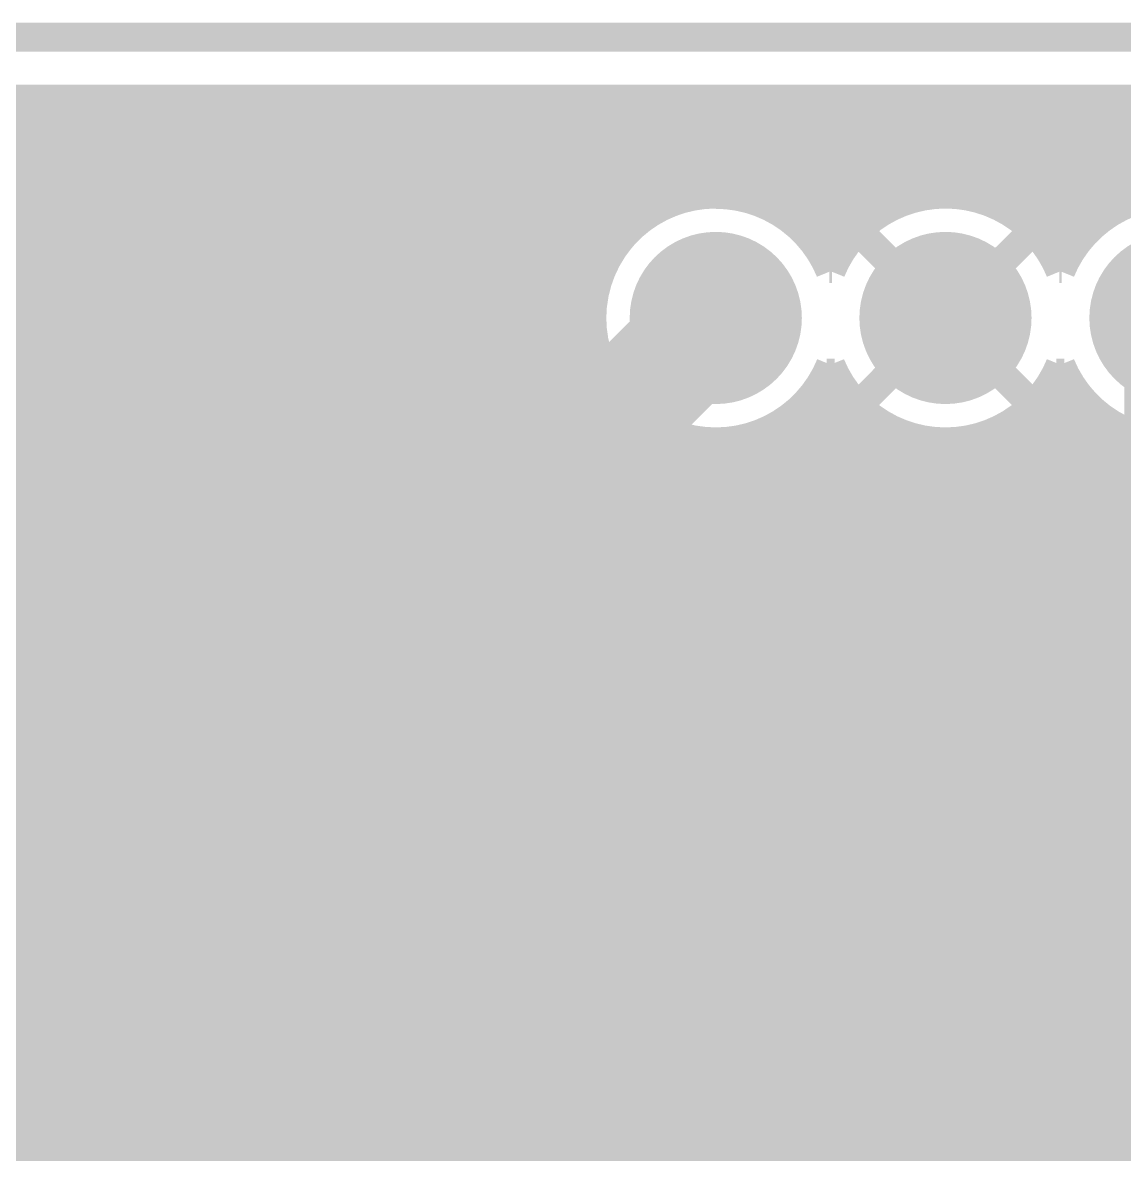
# Model space of a CAD drawing. Extents: x -3 to 92, y -53 to 125.
# Drawn here: x 46.67 to 56.26, y 115.28 to 125.13 of the extents above; entities that cross this region are included whole.
import ezdxf

# ---------------------------------------------------------------- set-up
doc = ezdxf.new("R2010")
doc.units = 0
doc.header["$MEASUREMENT"] = 0
doc.layers.get('0').update_dxf_attribs({"linetype": 'CONTINUOUS'})
for name, color, linetype in [('23-325-0_AST', 7, 'CONTINUOUS'), ('23-325-0_BOT', 7, 'CONTINUOUS'), ('23-325-0_DRD', 2, 'CONTINUOUS'), ('23-325-0_IN1', 4, 'CONTINUOUS'), ('23-325-0_IN2', 3, 'CONTINUOUS'), ('23-325-0_SMB', 5, 'CONTINUOUS'), ('23-325-0_SMT', 10, 'CONTINUOUS'), ('23-325-0_SPT', 14, 'CONTINUOUS'), ('23-325-0_SST', 9, 'CONTINUOUS'), ('23-325-0_TOP', 12, 'CONTINUOUS'), ('THRUHOLE_TAP', 8, 'CONTINUOUS')]:
    doc.layers.add(name, color=color, linetype=linetype)

# ---------------------------------------------------------------- blocks, each defined once
blk = doc.blocks.new('ROUND_22')
at = {"const_width": 0.7493}
blk.add_lwpolyline([(-0.37465, 0, 1), (0.37465, 0, 1)], format="xyb", close=True, dxfattribs=at)
blk = doc.blocks.new('RECTANGLE_7')
blk.add_solid([(0.4064, 0.4826), (0.4064, -0.4826), (-0.4064, 0.4826), (-0.4064, -0.4826)])
blk = doc.blocks.new('SQUARE_35')
blk.add_solid([(0.25019, 0.25019), (0.25019, -0.25019), (-0.25019, 0.25019), (-0.25019, -0.25019)])
blk = doc.blocks.new('ROUND_87')
at = {"const_width": 0.40005}
blk.add_lwpolyline([(-0.200024, 0, 1), (0.200024, 0, 1)], format="xyb", close=True, dxfattribs=at)

msp = doc.modelspace()

# ---------------------------------------------------------------- linework, layer by layer
at = {"layer": '23-325-0_AST'}
for points, const_width in [([(87.00008, -5.00126), (87.00008, 124.99848), (-2.99974, 124.99848), (-2.99974, -5.00126), (87.00008, -5.00126)], 0.254), ([(58.50382, 124.25426), (58.70448, 124.25426), (58.70448, 119.75592), (50.70602, 119.75592), (50.70602, 124.25426), (58.50382, 124.25426)], 0.20066), ([(53.30444, 124.25426), (52.10556, 124.25426)], 0.20066), ([(53.30444, 124.25426), (53.30444, 123.75388), (52.10556, 123.75388)], 0.20066), ([(52.10556, 124.25426), (52.10556, 123.75388)], 0.20066), ([(52.2732, 124.25426), (52.2732, 123.75388)], 0.20066), ([(52.45354, 124.25426), (52.45354, 123.75388)], 0.20066), ([(52.63134, 124.25426), (52.63134, 123.75388)], 0.20066), ([(52.81168, 124.25426), (52.81168, 123.75388)], 0.20066), ([(52.99202, 124.25426), (52.99202, 123.75388)], 0.20066), ([(53.17236, 124.25426), (53.17236, 123.75388)], 0.20066), ([(58.60542, 124.25426), (55.8038, 124.25426), (55.8038, 123.75388), (53.80482, 123.75388), (53.80482, 124.25426), (58.60542, 124.25426)], 0.20066), ([(53.30444, 124.10186), (52.10556, 124.10186)], 0.20066), ([(53.30444, 123.92406), (52.10556, 123.92406)], 0.20066), ([(58.10504, 123.75388), (58.2041, 123.75388), (58.2041, 120.25376), (51.20386, 120.25376), (51.20386, 123.75388), (58.10504, 123.75388)], 0.20066), ([(49.76368, 122.83694), (49.76368, 122.36196), (49.0855, 122.59818), (49.0855, 122.71756), (50.1015, 122.71756)], 0.1524), ([(49.0855, 121.99874), (49.0855, 121.75998)], 0.1524), ([(49.76368, 121.58218), (49.93132, 121.58218), (50.1015, 121.64314), (50.1015, 121.87936), (49.93132, 121.93778), (49.0855, 121.93778)], 0.1524), ([(50.20564, 113.07064), (55.20436, 113.07064), (55.20436, 118.06936), (50.20564, 118.06936), (50.20564, 113.07064)], 0.1524), ([(49.7205, 117.6655), (46.7995, 117.6655), (46.7995, 116.0272), (49.7205, 116.0272), (49.7205, 117.6655)], 0.1524), ([(55.6895, 116.0145), (58.6105, 116.0145), (58.6105, 117.6528), (55.6895, 117.6528), (55.6895, 116.0145)], 0.1524), ([(47.89932, 116.53774), (47.83836, 116.36756), (47.48276, 116.36756), (47.42434, 116.53774), (47.42434, 117.21592), (47.48276, 117.38356), (47.83836, 117.38356), (47.89932, 117.21592)], 0.1524), ([(48.67656, 116.87556), (48.73752, 117.04574), (48.73752, 117.21592), (48.67656, 117.38356), (48.32096, 117.38356), (48.26254, 117.21592), (48.26254, 117.04574), (48.32096, 116.87556), (48.67656, 116.87556), (48.73752, 116.70792), (48.73752, 116.53774), (48.67656, 116.36756), (48.32096, 116.36756), (48.26254, 116.53774), (48.26254, 116.70792), (48.32096, 116.87556)], 0.1524), ([(50.70602, 114.06886), (51.20386, 114.06886), (51.20386, 117.0686), (50.70602, 117.0686), (50.70602, 114.06886)], 0.1524), ([(53.12918, 115.6462), (53.29682, 115.76558), (53.29682, 116.0018), (53.12918, 116.12118), (52.959, 116.12118), (52.62118, 115.88242), (52.28082, 116.12118), (52.28082, 115.6462)], 0.1524), ([(53.29682, 115.28298), (53.29682, 114.86642), (52.28082, 114.86642)], 0.1524)]:
    msp.add_lwpolyline(points, dxfattribs=dict(at, const_width=const_width))
at = {"layer": '23-325-0_BOT', "const_width": 0.254}
for points in [[(81.7372, 124.46), (2.26314, 124.46)], [(46.7614, 124.46), (46.7614, 75.72248)], [(46.99, 124.46), (46.99, 76.06538)], [(47.2186, 124.46), (47.2186, 76.1746)], [(47.4472, 124.46), (47.4472, 76.18984)], [(47.6758, 124.46), (47.6758, 76.11618)], [(47.9044, 124.46), (47.9044, 75.90028)], [(48.133, 124.46), (48.133, 67.83832)], [(48.3616, 124.46), (48.3616, 50.2158)], [(48.5902, 124.46), (48.5902, 63.90386)], [(48.8188, 124.46), (48.8188, 64.19596)], [(49.0474, 124.46), (49.0474, 72.79386)], [(49.276, 124.46), (49.276, 72.96658)], [(49.5046, 124.46), (49.5046, 73.01992)], [(49.7332, 124.46), (49.7332, 72.9869)], [(49.9618, 124.46), (49.9618, 72.8472)], [(50.1904, 124.46), (50.1904, 64.99606)], [(50.419, 124.46), (50.419, 59.25058)], [(50.6476, 124.46), (50.6476, 80.98028)], [(50.8762, 124.46), (50.8762, 102.4382)], [(51.1048, 124.46), (51.1048, 102.5779)], [(51.3334, 124.46), (51.3334, 102.61092)], [(51.562, 124.46), (51.562, 102.55758)], [(51.7906, 124.46), (51.7906, 123.12904)], [(52.0192, 124.46), (52.0192, 123.38812)], [(52.2478, 124.46), (52.2478, 123.5329)], [(52.4764, 124.46), (52.4764, 123.6091)], [(52.705, 124.46), (52.705, 123.6345)], [(52.9336, 124.46), (52.9336, 123.6091)], [(53.1622, 124.46), (53.1622, 123.5329)], [(53.3908, 124.46), (53.3908, 123.38812)], [(53.6194, 124.46), (53.6194, 123.12904)], [(53.848, 124.46), (53.848, 123.21032)], [(54.0766, 124.46), (54.0766, 123.4313)], [(54.3052, 124.46), (54.3052, 123.5583)], [(54.5338, 124.46), (54.5338, 123.61926)], [(54.7624, 124.46), (54.7624, 123.63196)], [(54.991, 124.46), (54.991, 123.5964)], [(55.2196, 124.46), (55.2196, 123.50242)], [(55.4482, 124.46), (55.4482, 123.33732)], [(55.6768, 124.46), (55.6768, 123.0249)], [(55.9054, 124.46), (55.9054, 123.28144)], [(56.134, 124.46), (56.134, 123.47194)], [(56.3626, 124.46), (56.3626, 123.57862)], [(81.5467, 124.3584), (2.4511, 124.3584)], [(81.1784, 124.1298), (2.8194, 124.1298)], [(80.86852, 123.9012), (3.12928, 123.9012)], [(80.60436, 123.6726), (3.39344, 123.6726)], [(52.09286, 123.444), (3.62712, 123.444)], [(54.09184, 123.444), (53.31714, 123.444)], [(56.09082, 123.444), (55.31612, 123.444)], [(53.94198, 123.317), (54.70398, 122.555)], [(55.46852, 123.317), (54.70398, 122.555)], [(51.85156, 123.2154), (3.83032, 123.2154)], [(53.85054, 123.2154), (53.55844, 123.2154)], [(55.84952, 123.2154), (55.55742, 123.2154)], [(51.7144, 122.9868), (4.01066, 122.9868)], [(53.71592, 122.9868), (53.69306, 122.9868)], [(55.7149, 122.9868), (55.69458, 122.9868)], [(51.64328, 122.7582), (4.17068, 122.7582)], [(51.6255, 122.5296), (43.33748, 122.5296)], [(53.94198, 121.79046), (54.70398, 122.555)], [(55.46852, 121.79046), (54.70398, 122.555)], [(51.65598, 122.301), (43.68038, 122.301)], [(51.7398, 122.0724), (43.7896, 122.0724)], [(53.73878, 122.0724), (53.6702, 122.0724)], [(55.73776, 122.0724), (55.66918, 122.0724)], [(55.6768, 122.0851), (55.6768, 98.54438)], [(51.7906, 121.98096), (51.7906, 102.38486)], [(53.6194, 121.98096), (53.6194, 103.52278)], [(51.8922, 121.8438), (43.80484, 121.8438)], [(53.89118, 121.8438), (53.5178, 121.8438)], [(53.848, 121.89714), (53.848, 103.78948)], [(55.8927, 121.8438), (55.51678, 121.8438)], [(55.9054, 121.82856), (55.9054, 113.68786)], [(52.0192, 121.72188), (52.0192, 68.4149)], [(53.3908, 121.72188), (53.3908, 85.44052)], [(55.4482, 121.77268), (55.4482, 98.77298)], [(54.0766, 121.67616), (54.0766, 103.91394)], [(56.134, 121.63806), (56.134, 113.86058)], [(52.17414, 121.6152), (43.73118, 121.6152)], [(52.2478, 121.5771), (52.2478, 68.2752)], [(53.1622, 121.5771), (53.1622, 85.46338)], [(54.17312, 121.6152), (53.23586, 121.6152)], [(54.3052, 121.5517), (54.3052, 103.95966)], [(55.2196, 121.60504), (55.2196, 99.00158)], [(56.1721, 121.6152), (55.23484, 121.6152)], [(56.3626, 121.53138), (56.3626, 113.91392)], [(52.4764, 121.49836), (52.4764, 67.80276)], [(52.705, 121.4755), (52.705, 85.20684)], [(52.9336, 121.49836), (52.9336, 85.39988)], [(54.5338, 121.4882), (54.5338, 103.94188)], [(54.7624, 121.4755), (54.7624, 103.85552)], [(54.991, 121.5136), (54.991, 103.6701)], [(61.7855, 121.3866), (43.51528, 121.3866)], [(61.7855, 121.158), (30.58922, 121.158)], [(61.7855, 120.9294), (30.4927, 120.9294)], [(79.04734, 120.7008), (30.20822, 120.7008)], [(79.0194, 120.4722), (28.56738, 120.4722)], [(79.00416, 120.2436), (28.50388, 120.2436)], [(78.99654, 120.015), (28.31084, 120.015)], [(79.00162, 119.7864), (25.3492, 119.7864)], [(79.01686, 119.5578), (25.3492, 119.5578)], [(79.04226, 119.3292), (25.3492, 119.3292)], [(79.08036, 119.1006), (25.3492, 119.1006)], [(79.12608, 118.872), (25.3492, 118.872)], [(63.25362, 118.6434), (25.3492, 118.6434)], [(63.06312, 118.4148), (25.3492, 118.4148)], [(62.99962, 118.1862), (27.54122, 118.1862)], [(63.02248, 117.9576), (27.8257, 117.9576)], [(63.1444, 117.729), (27.92222, 117.729)], [(69.81698, 117.5004), (27.9273, 117.5004)], [(79.8068, 117.2718), (27.84094, 117.2718)], [(79.96428, 117.0432), (27.59456, 117.0432)], [(80.14208, 116.8146), (25.3492, 116.8146)], [(80.34274, 116.586), (25.3492, 116.586)], [(80.57134, 116.3574), (25.3492, 116.3574)], [(80.83296, 116.1288), (25.3492, 116.1288)], [(81.13522, 115.9002), (25.3492, 115.9002)], [(81.49336, 115.6716), (25.3492, 115.6716)], [(81.93786, 115.443), (25.3492, 115.443)], [(82.54492, 115.2144), (25.3492, 115.2144)]]:
    msp.add_lwpolyline(points, dxfattribs=at)
for points in [[(52.705, 123.6345, 0.4142136), (51.6255, 122.555)], [(53.70322, 122.9614, 0.305004), (52.705, 123.63196)], [(54.70398, 123.6345, 0.3050042), (53.70576, 122.9614)], [(55.70474, 122.9614, 0.3052455), (54.70398, 123.6345)], [(56.7055, 123.6345, 0.3052457), (55.70474, 122.9614)], [(51.6255, 122.555, 0.4142136), (52.705, 121.4755)], [(52.705, 121.4755, 0.3052457), (53.70576, 122.1486)], [(53.70322, 122.1486, 0.3052455), (54.70398, 121.4755)], [(54.70398, 121.4755, 0.3052457), (55.70474, 122.1486)], [(55.70474, 122.1486, 0.3052455), (56.7055, 121.4755)]]:
    msp.add_lwpolyline(points, format="xyb", dxfattribs=at)
at = {"layer": '23-325-0_DRD', "const_width": 0.254}
for points in [[(87.00008, -5.00126), (87.00008, 124.99848), (-2.99974, 124.99848), (-2.99974, -5.00126), (87.00008, -5.00126)], [(52.705, 123.19), (52.07, 122.555)], [(53.34, 122.555), (52.705, 123.19)], [(54.70398, 123.19), (54.06898, 122.555)], [(55.33898, 122.555), (54.70398, 123.19)], [(56.7055, 123.19), (56.0705, 122.555)], [(52.07, 122.555), (52.705, 121.92)], [(52.705, 121.92), (53.34, 122.555)], [(54.06898, 122.555), (54.70398, 121.92)], [(54.70398, 121.92), (55.33898, 122.555)], [(56.0705, 122.555), (56.7055, 121.92)]]:
    msp.add_lwpolyline(points, dxfattribs=at)
at = {"layer": '23-325-0_IN1', "const_width": 0.254}
for points in [[(86.36, 124.46), (-2.413, 124.46)], [(46.736, 124.46), (46.736, 62.08522)], [(46.9646, 124.46), (46.9646, 61.9887)], [(47.1932, 124.46), (47.1932, 67.8942)], [(47.4218, 124.46), (47.4218, 68.0339)], [(47.6504, 124.46), (47.6504, 68.06692)], [(47.879, 124.46), (47.879, 68.01358)], [(48.1076, 124.46), (48.1076, 67.84086)], [(48.3362, 124.46), (48.3362, 39.4462)], [(48.5648, 124.46), (48.5648, 51.7906)], [(48.7934, 124.46), (48.7934, 51.94554)], [(49.022, 124.46), (49.022, 72.76084)], [(49.2506, 124.46), (49.2506, 72.95388)], [(49.4792, 124.46), (49.4792, 73.01738)], [(49.7078, 124.46), (49.7078, 72.99452)], [(49.9364, 124.46), (49.9364, 72.87006)], [(50.165, 124.46), (50.165, 65.01638)], [(50.3936, 124.46), (50.3936, 64.67348)], [(50.6222, 124.46), (50.6222, 80.93456)], [(50.8508, 124.46), (50.8508, 81.18094)], [(51.0794, 124.46), (51.0794, 81.2673)], [(51.308, 124.46), (51.308, 81.26222)], [(51.5366, 124.46), (51.5366, 81.1657)], [(51.7652, 124.46), (51.7652, 123.08586)], [(51.9938, 124.46), (51.9938, 123.3678)], [(52.2224, 124.46), (52.2224, 123.5202)], [(52.451, 124.46), (52.451, 123.60402)], [(52.6796, 124.46), (52.6796, 123.6345)], [(52.9082, 124.46), (52.9082, 123.61418)], [(53.1368, 124.46), (53.1368, 123.54306)], [(53.3654, 124.46), (53.3654, 123.40844)], [(53.594, 124.46), (53.594, 123.16714)], [(53.8226, 124.46), (53.8226, 123.1773)], [(54.0512, 124.46), (54.0512, 123.41352)], [(54.2798, 124.46), (54.2798, 123.54814)], [(54.5084, 124.46), (54.5084, 123.61672)], [(54.737, 124.46), (54.737, 123.6345)], [(54.9656, 124.46), (54.9656, 123.60148)], [(55.1942, 124.46), (55.1942, 123.51766)], [(55.4228, 124.46), (55.4228, 123.36018)], [(55.6514, 124.46), (55.6514, 123.07316)], [(55.88, 124.46), (55.88, 123.25096)], [(56.1086, 124.46), (56.1086, 123.45416)], [(56.3372, 124.46), (56.3372, 123.56846)], [(86.36, 124.3584), (-2.413, 124.3584)], [(86.36, 124.1298), (-2.413, 124.1298)], [(86.36, 123.9012), (-2.413, 123.9012)], [(86.36, 123.6726), (-2.413, 123.6726)], [(52.09286, 123.444), (-2.413, 123.444)], [(54.09184, 123.444), (53.31714, 123.444)], [(56.09082, 123.444), (55.31612, 123.444)], [(51.85156, 123.2154), (-2.413, 123.2154)], [(53.85054, 123.2154), (53.55844, 123.2154)], [(55.84952, 123.2154), (55.55742, 123.2154)], [(51.7144, 122.9868), (-2.413, 122.9868)], [(53.71592, 122.9868), (53.69306, 122.9868)], [(55.7149, 122.9868), (55.69458, 122.9868)], [(51.64328, 122.7582), (-2.413, 122.7582)], [(51.6255, 122.5296), (27.20848, 122.5296)], [(51.65598, 122.301), (27.55138, 122.301)], [(51.7398, 122.0724), (27.6606, 122.0724)], [(51.7652, 122.02414), (51.7652, 80.88122)], [(53.73878, 122.0724), (53.6702, 122.0724)], [(55.6514, 122.03684), (55.6514, 86.9696)], [(55.73776, 122.0724), (55.66918, 122.0724)], [(53.594, 121.94286), (53.594, 38.85692)], [(53.8226, 121.9327), (53.8226, 103.45928)], [(51.8922, 121.8438), (27.67584, 121.8438)], [(53.89118, 121.8438), (53.5178, 121.8438)], [(55.8927, 121.8438), (55.51678, 121.8438)], [(55.88, 121.85904), (55.88, 113.65484)], [(51.9938, 121.7422), (51.9938, 68.42252)], [(55.4228, 121.74728), (55.4228, 86.98484)], [(53.3654, 121.70156), (53.3654, 38.81374)], [(54.0512, 121.69648), (54.0512, 103.67518)], [(56.1086, 121.6533), (56.1086, 113.84788)], [(52.17414, 121.6152), (27.60218, 121.6152)], [(52.2224, 121.5898), (52.2224, 68.29806)], [(53.1368, 121.5644), (53.1368, 38.6588)], [(54.17312, 121.6152), (53.23586, 121.6152)], [(54.2798, 121.56186), (54.2798, 103.74884)], [(55.1942, 121.59234), (55.1942, 86.91118)], [(56.1721, 121.6152), (55.23484, 121.6152)], [(56.3372, 121.539), (56.3372, 113.91138)], [(52.451, 121.50598), (52.451, 26.65984)], [(52.6796, 121.4755), (52.6796, 26.85288)], [(52.9082, 121.49328), (52.9082, 26.91638)], [(54.5084, 121.49328), (54.5084, 103.7336)], [(54.737, 121.4755), (54.737, 103.62438)], [(54.9656, 121.50598), (54.9656, 103.28148)], [(61.7855, 121.3866), (27.38628, 121.3866)], [(61.7855, 121.158), (1.54432, 121.158)], [(61.7855, 120.9294), (29.43606, 120.9294)], [(82.19948, 120.7008), (29.56052, 120.7008)], [(82.12836, 120.4722), (29.58338, 120.4722)], [(82.08518, 120.2436), (29.51988, 120.2436)], [(82.06994, 120.015), (29.32684, 120.015)], [(82.0801, 119.7864), (25.29586, 119.7864)], [(82.12074, 119.5578), (1.8796, 119.5578)], [(82.18932, 119.3292), (1.81102, 119.3292)], [(82.29092, 119.1006), (1.70688, 119.1006)], [(82.43316, 118.872), (1.56718, 118.872)], [(63.25362, 118.6434), (17.48028, 118.6434)], [(63.06312, 118.4148), (17.69618, 118.4148)], [(62.99962, 118.1862), (27.54122, 118.1862)], [(63.02248, 117.9576), (27.8257, 117.9576)], [(63.1444, 117.729), (27.92222, 117.729)], [(69.81698, 117.5004), (27.9273, 117.5004)], [(86.36, 117.2718), (27.84094, 117.2718)], [(86.36, 117.0432), (27.59456, 117.0432)], [(86.36, 116.8146), (-2.413, 116.8146)], [(86.36, 116.586), (-2.413, 116.586)], [(86.36, 116.3574), (-2.413, 116.3574)], [(86.36, 116.1288), (-2.413, 116.1288)], [(86.36, 115.9002), (-2.413, 115.9002)], [(86.36, 115.6716), (22.24786, 115.6716)], [(86.36, 115.443), (22.42058, 115.443)], [(86.36, 115.2144), (22.47392, 115.2144)]]:
    msp.add_lwpolyline(points, dxfattribs=at)
for points in [[(52.705, 123.6345, 0.4142136), (51.6255, 122.555)], [(53.70322, 122.9614, 0.305004), (52.705, 123.63196)], [(54.70398, 123.6345, 0.3050042), (53.70576, 122.9614)], [(55.70474, 122.9614, 0.3052455), (54.70398, 123.6345)], [(56.7055, 123.6345, 0.3052457), (55.70474, 122.9614)], [(51.6255, 122.555, 0.4142136), (52.705, 121.4755)], [(52.705, 121.4755, 0.3052457), (53.70576, 122.1486)], [(53.70322, 122.1486, 0.3052455), (54.70398, 121.4755)], [(54.70398, 121.4755, 0.3052457), (55.70474, 122.1486)], [(55.70474, 122.1486, 0.3052455), (56.7055, 121.4755)]]:
    msp.add_lwpolyline(points, format="xyb", dxfattribs=at)
at = {"layer": '23-325-0_IN2', "const_width": 0.254}
msp.add_lwpolyline([(27.051, 121.92), (41.783, 121.92), (45.5676, 118.1354), (63.627, 118.1354)], dxfattribs=at)
at = {"layer": '23-325-0_SMT', "const_width": 0.254}
for points in [[(50.3555, 118.32082), (50.3555, 116.01958)], [(51.054, 118.32082), (50.3555, 118.32082)], [(50.4571, 118.32082), (50.4571, 116.01958)], [(50.6857, 118.32082), (50.6857, 116.01958)], [(50.9143, 118.32082), (50.9143, 116.01958)], [(51.054, 118.32082), (51.054, 117.02034)], [(54.356, 118.32082), (54.356, 117.02034), (53.35524, 117.02034), (53.35524, 116.01958)], [(55.0545, 118.32082), (54.356, 118.32082)], [(54.37124, 118.32082), (54.37124, 116.01958)], [(54.59984, 118.32082), (54.59984, 116.01958)], [(54.82844, 118.32082), (54.82844, 116.01958)], [(55.0545, 118.32082), (55.0545, 116.01958)], [(51.054, 118.17858), (50.3555, 118.17858)], [(55.0545, 118.17858), (54.356, 118.17858)], [(51.054, 117.94998), (50.3555, 117.94998)], [(55.0545, 117.94998), (54.356, 117.94998)], [(51.054, 117.72138), (50.3555, 117.72138)], [(55.0545, 117.72138), (54.356, 117.72138)], [(51.054, 117.49278), (50.3555, 117.49278)], [(55.0545, 117.49278), (54.356, 117.49278)], [(51.054, 117.26418), (50.3555, 117.26418)], [(55.0545, 117.26418), (54.356, 117.26418)], [(51.054, 117.03558), (50.3555, 117.03558)], [(52.05476, 117.02034), (51.054, 117.02034)], [(51.1429, 117.02034), (51.1429, 116.01958)], [(51.3715, 117.02034), (51.3715, 116.01958)], [(51.6001, 117.02034), (51.6001, 116.01958)], [(51.8287, 117.02034), (51.8287, 116.01958)], [(52.05476, 117.02034), (52.05476, 116.01958)], [(53.45684, 117.02034), (53.45684, 116.01958)], [(53.68544, 117.02034), (53.68544, 116.01958)], [(53.91404, 117.02034), (53.91404, 116.01958)], [(54.14264, 117.02034), (54.14264, 116.01958)], [(55.0545, 117.03558), (54.356, 117.03558)], [(52.05476, 116.80698), (50.3555, 116.80698)], [(55.0545, 116.80698), (53.35524, 116.80698)], [(52.05476, 116.57838), (50.3555, 116.57838)], [(55.0545, 116.57838), (53.35524, 116.57838)], [(52.05476, 116.34978), (50.3555, 116.34978)], [(55.0545, 116.34978), (53.35524, 116.34978)], [(52.05476, 116.12118), (50.3555, 116.12118)], [(55.0545, 116.12118), (53.35524, 116.12118)], [(52.05476, 116.01958), (50.3555, 116.01958)], [(55.0545, 116.01958), (53.35524, 116.01958)]]:
    msp.add_lwpolyline(points, dxfattribs=at)
at = {"layer": '23-325-0_SPT', "const_width": 0.254}
for points in [[(51.054, 117.602), (50.3555, 117.602), (50.3555, 116.01958)], [(50.4571, 117.602), (50.4571, 116.01958)], [(50.6857, 117.602), (50.6857, 116.01958)], [(50.9143, 117.602), (50.9143, 116.01958)], [(51.054, 117.602), (51.054, 117.02034)], [(55.0545, 117.602), (55.0545, 116.01958), (53.35524, 116.01958)], [(54.356, 117.602), (54.356, 117.02034)], [(55.0545, 117.602), (54.356, 117.602)], [(54.37124, 117.602), (54.37124, 116.01958)], [(54.59984, 117.602), (54.59984, 116.01958)], [(54.82844, 117.602), (54.82844, 116.01958)], [(51.054, 117.49278), (50.3555, 117.49278)], [(55.0545, 117.49278), (54.356, 117.49278)], [(51.054, 117.26418), (50.3555, 117.26418)], [(55.0545, 117.26418), (54.356, 117.26418)], [(51.054, 117.03558), (50.3555, 117.03558)], [(52.05476, 117.02034), (51.054, 117.02034)], [(51.1429, 117.02034), (51.1429, 116.01958)], [(51.3715, 117.02034), (51.3715, 116.01958)], [(51.6001, 117.02034), (51.6001, 116.01958)], [(51.8287, 117.02034), (51.8287, 116.01958)], [(52.05476, 117.02034), (52.05476, 116.01958)], [(53.35524, 117.02034), (53.35524, 116.01958)], [(54.356, 117.02034), (53.35524, 117.02034)], [(53.45684, 117.02034), (53.45684, 116.01958)], [(53.68544, 117.02034), (53.68544, 116.01958)], [(53.91404, 117.02034), (53.91404, 116.01958)], [(54.14264, 117.02034), (54.14264, 116.01958)], [(55.0545, 117.03558), (54.356, 117.03558)], [(52.05476, 116.80698), (50.3555, 116.80698)], [(55.0545, 116.80698), (53.35524, 116.80698)], [(52.05476, 116.57838), (50.3555, 116.57838)], [(55.0545, 116.57838), (53.35524, 116.57838)], [(52.05476, 116.34978), (50.3555, 116.34978)], [(55.0545, 116.34978), (53.35524, 116.34978)], [(52.05476, 116.12118), (50.3555, 116.12118)], [(55.0545, 116.12118), (53.35524, 116.12118)], [(52.05476, 116.01958), (50.3555, 116.01958)]]:
    msp.add_lwpolyline(points, dxfattribs=at)
at = {"layer": '23-325-0_SST'}
for points, const_width in [([(58.60542, 124.25426), (50.70602, 124.25426), (50.70602, 119.75592), (58.70448, 119.75592), (58.70448, 124.25426), (58.60542, 124.25426)], 0.20066), ([(53.30444, 124.25426), (52.10556, 124.25426)], 0.20066), ([(53.30444, 124.25426), (53.30444, 123.75388), (52.10556, 123.75388)], 0.20066), ([(52.10556, 124.25426), (52.10556, 123.75388)], 0.20066), ([(52.2732, 124.25426), (52.2732, 123.75388)], 0.20066), ([(52.45354, 124.25426), (52.45354, 123.75388)], 0.20066), ([(52.63134, 124.25426), (52.63134, 123.75388)], 0.20066), ([(52.81168, 124.25426), (52.81168, 123.75388)], 0.20066), ([(52.99202, 124.25426), (52.99202, 123.75388)], 0.20066), ([(53.17236, 124.25426), (53.17236, 123.75388)], 0.20066), ([(54.70398, 124.25426), (55.8038, 124.25426), (55.8038, 123.75388), (53.80482, 123.75388), (53.80482, 124.25426), (54.70398, 124.25426)], 0.20066), ([(53.30444, 124.10186), (52.10556, 124.10186)], 0.20066), ([(53.30444, 123.92406), (52.10556, 123.92406)], 0.20066), ([(58.2041, 123.75388), (58.2041, 120.25376), (51.20386, 120.25376), (51.20386, 123.75388), (58.2041, 123.75388)], 0.20066), ([(49.76368, 122.70994), (49.76368, 122.23496), (49.0855, 122.47118), (49.0855, 122.59056), (50.1015, 122.59056)], 0.1524), ([(49.0855, 121.87174), (49.0855, 121.63298)], 0.1524), ([(49.76368, 121.45518), (49.93132, 121.45518), (50.1015, 121.51614), (50.1015, 121.75236), (49.93132, 121.81078), (49.0855, 121.81078)], 0.1524), ([(48.14316, 118.08206), (48.08474, 117.91442), (47.72914, 117.91442), (47.67072, 118.08206), (47.67072, 118.76024), (47.72914, 118.93042), (48.08474, 118.93042), (48.14316, 118.76024)], 0.1524), ([(48.92294, 118.42242), (48.98136, 118.59006), (48.98136, 118.76024), (48.92294, 118.93042), (48.56734, 118.93042), (48.50892, 118.76024), (48.50892, 118.59006), (48.56734, 118.42242), (48.92294, 118.42242), (48.98136, 118.25224), (48.98136, 118.08206), (48.92294, 117.91442), (48.56734, 117.91442), (48.50892, 118.08206), (48.50892, 118.25224), (48.56734, 118.42242)], 0.1524), ([(50.20564, 113.07064), (55.20436, 113.07064), (55.20436, 118.06936), (50.20564, 118.06936), (50.20564, 113.07064)], 0.1524), ([(49.7205, 117.6655), (46.7995, 117.6655), (46.7995, 116.0272), (49.7205, 116.0272), (49.7205, 117.6655)], 0.1524), ([(55.6895, 116.0145), (58.6105, 116.0145), (58.6105, 117.6528), (55.6895, 117.6528), (55.6895, 116.0145)], 0.1524), ([(51.20386, 117.0686), (50.70602, 117.0686), (50.70602, 114.06886)], 0.1524), ([(51.20386, 117.05082), (50.70602, 117.05082)], 0.1524), ([(50.80762, 117.0686), (50.80762, 114.06886)], 0.1524), ([(50.94478, 117.0686), (50.94478, 114.06886)], 0.1524), ([(51.08194, 117.0686), (51.08194, 114.06886)], 0.1524), ([(51.20386, 117.0686), (51.20386, 114.06886)], 0.1524), ([(51.20386, 116.91366), (50.70602, 116.91366)], 0.1524), ([(51.20386, 116.7765), (50.70602, 116.7765)], 0.1524), ([(51.20386, 116.63934), (50.70602, 116.63934)], 0.1524), ([(51.20386, 116.50218), (50.70602, 116.50218)], 0.1524), ([(51.20386, 116.36502), (50.70602, 116.36502)], 0.1524), ([(51.20386, 116.22786), (50.70602, 116.22786)], 0.1524), ([(51.20386, 116.0907), (50.70602, 116.0907)], 0.1524), ([(51.20386, 115.95354), (50.70602, 115.95354)], 0.1524), ([(51.20386, 115.81638), (50.70602, 115.81638)], 0.1524), ([(51.20386, 115.67922), (50.70602, 115.67922)], 0.1524), ([(51.20386, 115.54206), (50.70602, 115.54206)], 0.1524), ([(51.20386, 115.4049), (50.70602, 115.4049)], 0.1524), ([(51.20386, 115.26774), (50.70602, 115.26774)], 0.1524)]:
    msp.add_lwpolyline(points, dxfattribs=dict(at, const_width=const_width))
at = {"layer": '23-325-0_TOP'}
for points, const_width in [([(-0.0762, 46.99), (-0.762, 46.99), (-2.032, 48.26), (-2.032, 110.109), (12.065, 124.206), (63.881, 124.206), (64.86398, 123.22302), (64.86398, 121.92)], 0.254), ([(62.865, 121.92), (61.087, 123.698), (51.435, 123.698), (46.355, 118.618), (46.355, 114.681), (42.291, 110.617), (40.767, 110.617), (35.814, 105.664), (31.496, 105.664)], 0.254), ([(51.62296, 123.2408), (46.8122, 118.4275)], 0.254), ([(51.85156, 123.2154), (51.59756, 123.2154)], 0.254), ([(51.87188, 123.2408), (51.62296, 123.2408)], 0.254), ([(51.7652, 123.2408), (51.7652, 123.08586)], 0.254), ([(51.5366, 123.1519), (51.5366, 122.57278)], 0.254), ([(48.9712, 116.84), (50.673, 116.84), (50.673, 120.523), (52.705, 122.555)], 1.016), ([(51.308, 122.9233), (51.308, 122.34418)], 0.254), ([(51.7144, 122.9868), (51.36896, 122.9868)], 0.254), ([(56.4388, 116.84), (56.4388, 120.1928), (56.769, 120.523), (56.769, 122.4915), (56.7055, 122.555)], 1.016), ([(51.64328, 122.7582), (51.14036, 122.7582)], 0.254), ([(51.63058, 122.66676), (50.08626, 121.12244)], 0.254), ([(51.0794, 122.6947), (51.0794, 122.11558)], 0.254), ([(51.49342, 122.5296), (50.91176, 122.5296)], 0.254), ([(53.94198, 121.79046), (54.70398, 122.555)], 0.254), ([(55.46852, 121.79046), (54.70398, 122.555)], 0.254), ([(50.8508, 122.4661), (50.8508, 121.88698)], 0.254), ([(50.6222, 122.2375), (50.6222, 121.65838)], 0.254), ([(51.26482, 122.301), (50.68316, 122.301)], 0.254), ([(51.03622, 122.0724), (50.45456, 122.0724)], 0.254), ([(53.73878, 122.0724), (53.6702, 122.0724)], 0.254), ([(55.6514, 122.03684), (55.6514, 120.47982)], 0.254), ([(55.73776, 122.0724), (55.66918, 122.0724)], 0.254), ([(50.3936, 122.0089), (50.3936, 121.42978)], 0.254), ([(53.594, 121.94286), (53.594, 117.47754)], 0.254), ([(53.8226, 121.9327), (53.8226, 117.47754)], 0.254), ([(50.80762, 121.8438), (50.22596, 121.8438)], 0.254), ([(53.89118, 121.8438), (53.5178, 121.8438)], 0.254), ([(55.8927, 121.8438), (55.51678, 121.8438)], 0.254), ([(55.88, 121.85904), (55.88, 120.82018)], 0.254), ([(50.165, 121.7803), (50.165, 121.20118)], 0.254), ([(55.4228, 121.74728), (55.4228, 118.59006)], 0.254), ([(55.9308, 121.80316), (55.9308, 120.87098)], 0.254), ([(53.3654, 121.70156), (53.3654, 117.47754)], 0.254), ([(54.0512, 121.69648), (54.0512, 118.66118)], 0.254), ([(49.9364, 121.5517), (49.9364, 120.92178)], 0.254), ([(50.57902, 121.6152), (49.99736, 121.6152)], 0.254), ([(53.1368, 121.5644), (53.1368, 117.42166)], 0.254), ([(54.17312, 121.6152), (53.23586, 121.6152)], 0.254), ([(54.2798, 121.56186), (54.2798, 118.7704)], 0.254), ([(55.1942, 121.59234), (55.1942, 118.75516)], 0.254), ([(55.9308, 121.6152), (55.23484, 121.6152)], 0.254), ([(52.81676, 121.48058), (51.5112, 120.17502)], 0.254), ([(52.9082, 121.49328), (52.9082, 117.1194)], 0.254), ([(54.5084, 121.49328), (54.5084, 118.77802)], 0.254), ([(54.737, 121.4755), (54.737, 118.77802)], 0.254), ([(54.9656, 121.50598), (54.9656, 118.77802)], 0.254), ([(50.35042, 121.3866), (49.76876, 121.3866)], 0.254), ([(52.6796, 121.34342), (52.6796, 111.70158)], 0.254), ([(55.9308, 121.3866), (52.72278, 121.3866)], 0.254), ([(49.7078, 121.3231), (49.7078, 117.6782)], 0.254), ([(50.12182, 121.158), (49.54016, 121.158)], 0.254), ([(55.9308, 121.158), (52.49418, 121.158)], 0.254), ([(49.4792, 121.0945), (49.4792, 117.6782)], 0.254), ([(52.451, 121.11482), (52.451, 117.2464)], 0.254), ([(49.2506, 120.8659), (49.2506, 117.6782)], 0.254), ([(49.93894, 120.9294), (49.31156, 120.9294)], 0.254), ([(52.2224, 120.88622), (52.2224, 117.44452)], 0.254), ([(55.9308, 120.9294), (52.26558, 120.9294)], 0.254), ([(55.9308, 120.87098), (55.84698, 120.78462)], 0.254), ([(49.022, 120.6373), (49.022, 117.6782)], 0.254), ([(49.85258, 120.7008), (49.08296, 120.7008)], 0.254), ([(51.9938, 120.65762), (51.9938, 117.47754)], 0.254), ([(55.77078, 120.7008), (52.03698, 120.7008)], 0.254), ([(49.8348, 120.4722), (48.85436, 120.4722)], 0.254), ([(49.8348, 120.523), (49.8348, 117.6782)], 0.254), ([(55.64886, 120.4722), (51.80838, 120.4722)], 0.254), ([(48.7934, 120.4087), (48.7934, 117.65788)], 0.254), ([(51.7652, 120.42902), (51.7652, 117.47754)], 0.254), ([(49.8348, 120.2436), (48.62576, 120.2436)], 0.254), ([(55.6006, 120.2436), (51.57978, 120.2436)], 0.254), ([(48.5648, 120.1801), (48.5648, 117.6528)], 0.254), ([(51.5366, 120.20042), (51.5366, 117.47754)], 0.254), ([(55.6006, 120.1928), (55.6006, 117.6782)], 0.254), ([(48.3362, 119.9515), (48.3362, 117.6528)], 0.254), ([(49.8348, 120.015), (48.39716, 120.015)], 0.254), ([(55.6006, 120.015), (51.5112, 120.015)], 0.254), ([(49.8348, 119.7864), (48.16856, 119.7864)], 0.254), ([(55.6006, 119.7864), (51.5112, 119.7864)], 0.254), ([(48.1076, 119.7229), (48.1076, 117.6528)], 0.254), ([(49.8348, 119.5578), (47.93996, 119.5578)], 0.254), ([(55.6006, 119.5578), (51.5112, 119.5578)], 0.254), ([(47.879, 119.4943), (47.879, 117.6528)], 0.254), ([(47.6504, 119.2657), (47.6504, 117.6528)], 0.254), ([(49.8348, 119.3292), (47.71136, 119.3292)], 0.254), ([(55.6006, 119.3292), (51.5112, 119.3292)], 0.254), ([(49.8348, 119.1006), (47.48276, 119.1006)], 0.254), ([(55.6006, 119.1006), (51.5112, 119.1006)], 0.254), ([(47.4218, 119.0371), (47.4218, 117.6528)], 0.254), ([(49.8348, 118.872), (47.25416, 118.872)], 0.254), ([(55.6006, 118.872), (51.5112, 118.872)], 0.254), ([(47.1932, 118.8085), (47.1932, 117.6528)], 0.254), ([(55.0545, 118.77802), (54.356, 118.77802)], 0.254), ([(46.9646, 118.5799), (46.9646, 117.6528)], 0.254), ([(49.8348, 118.6434), (47.02556, 118.6434)], 0.254), ([(54.03088, 118.6434), (51.5112, 118.6434)], 0.254), ([(55.6006, 118.6434), (55.37708, 118.6434)], 0.254), ([(46.8122, 118.4275), (46.8122, 115.1128)], 0.254), ([(49.8348, 118.4148), (46.8122, 118.4148)], 0.254), ([(53.90642, 118.4148), (51.5112, 118.4148)], 0.254), ([(55.6006, 118.4148), (55.50154, 118.4148)], 0.254), ([(50.3555, 118.32082), (50.3555, 116.01958)], 0.254), ([(51.054, 118.32082), (50.3555, 118.32082)], 0.254), ([(51.054, 118.30558), (50.3555, 118.30558)], 0.254), ([(50.5841, 118.32082), (50.5841, 116.01958)], 0.254), ([(50.8127, 118.32082), (50.8127, 116.01958)], 0.254), ([(51.0413, 118.32082), (51.0413, 116.01958)], 0.254), ([(51.054, 118.32082), (51.054, 117.02034)], 0.254), ([(51.5112, 118.32082), (51.5105, 118.34618)], 0.254), ([(51.5112, 118.34622), (51.5112, 117.47754)], 0.254), ([(51.5112, 118.32082), (51.5112, 117.47754)], 0.254), ([(55.0545, 118.32082), (54.356, 118.32082), (54.356, 117.02034), (53.35524, 117.02034)], 0.254), ([(53.8988, 118.32082), (53.8988, 117.47754)], 0.254), ([(55.0545, 118.30558), (54.356, 118.30558)], 0.254), ([(54.49824, 118.32082), (54.49824, 116.01958)], 0.254), ([(54.72684, 118.32082), (54.72684, 116.01958)], 0.254), ([(54.95544, 118.32082), (54.95544, 116.01958)], 0.254), ([(55.0545, 118.32082), (55.0545, 116.01958)], 0.254), ([(55.5117, 118.32082), (55.5117, 117.6782)], 0.254), ([(49.8348, 118.1862), (46.8122, 118.1862)], 0.254), ([(53.8988, 118.1862), (51.5112, 118.1862)], 0.254), ([(55.6006, 118.1862), (55.5117, 118.1862)], 0.254), ([(51.054, 118.07698), (50.3555, 118.07698)], 0.254), ([(55.0545, 118.07698), (54.356, 118.07698)], 0.254), ([(49.8348, 117.9576), (46.8122, 117.9576)], 0.254), ([(53.8988, 117.9576), (51.5112, 117.9576)], 0.254), ([(55.6006, 117.9576), (55.5117, 117.9576)], 0.254), ([(51.054, 117.84838), (50.3555, 117.84838)], 0.254), ([(55.0545, 117.84838), (54.356, 117.84838)], 0.254), ([(49.8348, 117.729), (46.8122, 117.729)], 0.254), ([(53.8988, 117.729), (51.5112, 117.729)], 0.254), ([(55.6006, 117.729), (55.5117, 117.729)], 0.254), ([(46.8122, 117.6528), (46.8122, 116.0272)], 0.254), ([(48.2346, 117.6528), (46.8122, 117.6528)], 0.254), ([(47.5488, 117.6528), (47.5488, 116.84)], 0.254), ([(48.2854, 117.6528), (48.2346, 117.6528)], 0.254), ([(48.76546, 117.6528), (48.2854, 117.6528)], 0.254), ([(49.8348, 117.6782), (48.9712, 117.6782)], 0.254), ([(51.054, 117.61978), (50.3555, 117.61978)], 0.254), ([(55.0545, 117.61978), (54.356, 117.61978)], 0.254), ([(55.6006, 117.6782), (55.5117, 117.6782)], 0.254), ([(53.8988, 117.5004), (51.5112, 117.5004)], 0.254), ([(51.054, 117.39118), (50.3555, 117.39118)], 0.254), ([(52.05476, 117.47754), (51.5112, 117.47754)], 0.254), ([(53.8988, 117.47754), (53.35524, 117.47754)], 0.254), ([(55.0545, 117.39118), (54.356, 117.39118)], 0.254), ([(50.673, 116.84), (48.9712, 116.84)], 1.016), ([(52.9717, 117.2718), (52.43576, 117.2718)], 0.254), ([(56.4388, 116.84), (54.9656, 116.84), (54.70398, 116.51996)], 1.016), ([(51.054, 117.16258), (50.3555, 117.16258)], 0.254), ([(55.0545, 117.16258), (54.356, 117.16258)], 0.254), ([(52.05476, 117.02034), (51.054, 117.02034)], 0.254), ([(51.2699, 117.02034), (51.2699, 116.01958)], 0.254), ([(51.4985, 117.02034), (51.4985, 116.01958)], 0.254), ([(51.7271, 117.02034), (51.7271, 116.01958)], 0.254), ([(51.9557, 117.02034), (51.9557, 116.01958)], 0.254), ([(52.05476, 117.02034), (52.05476, 116.01958)], 0.254), ([(52.89804, 117.0432), (52.51196, 117.0432)], 0.254), ([(52.51196, 117.02034), (52.51196, 116.01958)], 0.254), ([(52.89804, 117.02034), (52.89804, 116.01958)], 0.254), ([(53.35524, 117.02034), (53.35524, 116.01958)], 0.254), ([(53.58384, 117.02034), (53.58384, 116.01958)], 0.254), ([(53.81244, 117.02034), (53.81244, 116.01958)], 0.254), ([(54.04104, 117.02034), (54.04104, 116.01958)], 0.254), ([(54.26964, 117.02034), (54.26964, 116.01958)], 0.254), ([(52.05476, 116.93398), (50.3555, 116.93398)], 0.254), ([(55.0545, 116.93398), (53.35524, 116.93398)], 0.254), ([(47.5488, 116.0272), (47.5488, 116.84)], 0.254), ([(50.70602, 116.51996), (50.673, 116.55298), (50.673, 116.84)], 0.254), ([(52.89804, 116.8146), (52.51196, 116.8146)], 0.254), ([(52.05476, 116.70538), (50.3555, 116.70538)], 0.254), ([(55.0545, 116.70538), (53.35524, 116.70538)], 0.254), ([(52.89804, 116.586), (52.51196, 116.586)], 0.254), ([(52.05476, 116.47678), (50.3555, 116.47678)], 0.254), ([(55.0545, 116.47678), (53.35524, 116.47678)], 0.254), ([(52.89804, 116.3574), (52.51196, 116.3574)], 0.254), ([(52.05476, 116.24818), (50.3555, 116.24818)], 0.254), ([(55.0545, 116.24818), (53.35524, 116.24818)], 0.254), ([(52.89804, 116.1288), (52.51196, 116.1288)], 0.254), ([(48.2346, 116.0272), (46.8122, 116.0272)], 0.254), ([(46.9646, 116.0272), (46.9646, 115.1128)], 0.254), ([(47.1932, 116.0272), (47.1932, 115.1128)], 0.254), ([(47.4218, 116.0272), (47.4218, 115.1128)], 0.254), ([(47.6504, 116.0272), (47.6504, 115.1128)], 0.254), ([(47.879, 116.0272), (47.879, 115.1128)], 0.254), ([(48.1076, 116.0272), (48.1076, 115.1128)], 0.254), ([(48.2854, 116.0272), (48.2346, 116.0272)], 0.254), ([(48.76546, 116.0272), (48.2854, 116.0272)], 0.254), ([(48.3362, 116.0272), (48.3362, 115.2271)], 0.254), ([(48.5648, 116.0272), (48.5648, 115.41252)], 0.254), ([(48.7934, 116.01958), (48.7934, 115.49888)], 0.254), ([(52.05476, 116.01958), (50.3555, 116.01958)], 0.254), ([(55.0545, 116.01958), (53.35524, 116.01958)], 0.254), ([(49.8983, 116.0018), (48.9712, 116.0018)], 0.254), ([(49.022, 116.0018), (49.022, 115.5192)], 0.254), ([(49.2506, 116.0018), (49.2506, 115.5192)], 0.254), ([(49.4792, 116.0018), (49.4792, 115.5192)], 0.254), ([(49.7078, 116.0018), (49.7078, 115.5192)], 0.254), ([(52.9082, 115.92052), (52.9082, 115.21948)], 0.254), ([(56.4388, 116.0018), (55.5117, 116.0018)], 0.254), ([(55.6514, 116.0018), (55.6514, 115.45824)], 0.254), ([(55.88, 116.0018), (55.88, 115.45824)], 0.254), ([(56.1086, 116.0018), (56.1086, 115.45824)], 0.254), ([(56.3372, 116.0018), (56.3372, 115.45824)], 0.254), ([(49.91354, 115.9002), (46.8122, 115.9002)], 0.254), ([(49.9364, 115.83416), (49.9364, 115.5192)], 0.254), ([(52.91328, 115.9002), (52.49672, 115.9002)], 0.254), ([(58.86704, 115.9002), (55.49646, 115.9002)], 0.254), ([(52.451, 115.79098), (52.451, 115.34648)], 0.254), ([(55.4228, 115.7478), (55.4228, 115.45824)], 0.254), ([(50.05832, 115.6716), (46.8122, 115.6716)], 0.254), ([(53.05806, 115.6716), (52.35194, 115.6716)], 0.254), ([(53.1368, 115.61826), (53.1368, 115.52174)], 0.254), ([(58.86704, 115.6716), (55.35168, 115.6716)], 0.254), ([(50.13198, 115.5192), (48.9712, 115.5192)], 0.254), ([(50.165, 115.60302), (50.165, 115.53444)], 0.254), ([(52.05476, 115.57762), (50.3555, 115.57762)], 0.254), ([(52.05476, 115.56238), (50.3555, 115.56238)], 0.254), ([(52.2224, 115.59286), (52.2224, 115.5446)], 0.254), ([(55.0545, 115.57762), (53.35524, 115.57762)], 0.254), ([(55.0545, 115.56238), (53.35524, 115.56238)], 0.254), ([(55.1942, 115.5827), (55.1942, 115.55476)], 0.254), ([(48.62068, 115.443), (46.8122, 115.443)], 0.254), ([(53.03012, 115.443), (52.37734, 115.443)], 0.254), ([(56.4388, 115.45824), (55.36184, 115.45824)], 0.254), ([(48.3235, 115.2144), (46.8122, 115.2144)], 0.254), ([(52.90566, 115.2144), (52.5018, 115.2144)], 0.254)]:
    msp.add_lwpolyline(points, dxfattribs=dict(at, const_width=const_width))
at = {"layer": '23-325-0_TOP', "const_width": 0.254}
for points in [[(51.87188, 123.2408, 0.1473183), (51.63171, 122.66664)], [(52.81676, 121.48058, 0.2771364), (53.70576, 122.1486)], [(53.70322, 122.1486, 0.3052455), (54.70398, 121.4755)], [(54.70398, 121.4755, 0.3052457), (55.70474, 122.1486)], [(55.70474, 122.1486, 0.0964671), (55.93038, 121.80275)], [(50.08118, 121.11482, 0.1989124), (49.83604, 120.523)], [(55.84698, 120.78462, 0.1989124), (55.60184, 120.1928)], [(54.356, 118.77802, 0.4142136), (53.8988, 118.32082)], [(55.5117, 118.32082, 0.4142136), (55.0545, 118.77802)], [(48.9712, 117.6782, 0.0620594), (48.76552, 117.65257)], [(52.51196, 117.02034, 0.4142136), (52.05476, 117.47754)], [(53.35524, 117.47754, 0.4142136), (52.89804, 117.02034)], [(48.76546, 116.0272, 0.0620589), (48.9712, 116.00157)], [(52.13604, 115.57, 0.3627463), (52.51196, 116.01958)], [(52.89804, 116.01958, 0.3627475), (53.27396, 115.57)], [(49.8983, 116.0018, 0.3517891), (50.27422, 115.57)], [(55.13578, 115.57, 0.3517901), (55.5117, 116.0018)], [(48.9712, 115.5192, 0.263309), (48.25267, 115.11262)], [(48.9712, 115.5192, 0.263309), (48.25267, 115.11262)], [(50.27422, 115.57, 0.0831963), (50.13212, 115.51895)], [(52.51196, 115.12042, 0.3627475), (52.13604, 115.57)], [(53.27396, 115.57, 0.3627463), (52.89804, 115.12042)], [(55.36184, 115.45824, 0.1407515), (55.13575, 115.56984)]]:
    msp.add_lwpolyline(points, format="xyb", dxfattribs=at)

# ---------------------------------------------------------------- block references
at = {"layer": '23-325-0_BOT'}
for p in [(52.705, 122.555), (54.70398, 122.555), (56.7055, 122.555)]:
    msp.add_blockref('ROUND_22', p, dxfattribs=at)
at = {"layer": '23-325-0_IN1'}
for p in [(52.705, 122.555), (54.70398, 122.555), (56.7055, 122.555)]:
    msp.add_blockref('ROUND_22', p, dxfattribs=at)
at = {"layer": '23-325-0_IN2'}
for p in [(52.705, 122.555), (54.70398, 122.555), (56.7055, 122.555)]:
    msp.add_blockref('ROUND_22', p, dxfattribs=at)
at = {"layer": '23-325-0_SMB'}
for p in [(52.705, 122.555), (54.70398, 122.555), (56.7055, 122.555)]:
    msp.add_blockref('ROUND_22', p, dxfattribs=at)
at = {"layer": '23-325-0_SMT'}
for name, p in [('ROUND_22', (52.705, 122.555)), ('ROUND_22', (54.70398, 122.555)), ('ROUND_22', (56.7055, 122.555)), ('RECTANGLE_7', (47.5488, 116.84)), ('RECTANGLE_7', (48.9712, 116.84)), ('RECTANGLE_7', (56.4388, 116.84)), ('SQUARE_35', (50.70602, 116.51996)), ('SQUARE_35', (54.70398, 116.51996))]:
    msp.add_blockref(name, p, dxfattribs=at)
at = {"layer": '23-325-0_SPT'}
for p in [(47.5488, 116.84), (48.9712, 116.84), (56.4388, 116.84)]:
    msp.add_blockref('RECTANGLE_7', p, dxfattribs=at)
at = {"layer": '23-325-0_TOP'}
for name, p in [('ROUND_22', (52.705, 122.555)), ('ROUND_22', (54.70398, 122.555)), ('ROUND_22', (56.7055, 122.555)), ('RECTANGLE_7', (47.5488, 116.84)), ('RECTANGLE_7', (48.9712, 116.84)), ('RECTANGLE_7', (56.4388, 116.84)), ('SQUARE_35', (50.70602, 116.51996)), ('SQUARE_35', (54.70398, 116.51996))]:
    msp.add_blockref(name, p, dxfattribs=at)
at = {"layer": 'THRUHOLE_TAP'}
for p in [(52.705, 122.555), (54.70398, 122.555)]:
    msp.add_blockref('ROUND_87', p, dxfattribs=at)

doc.saveas('drawing.dxf')
